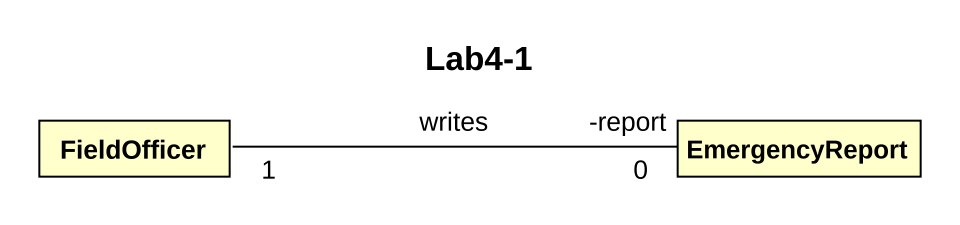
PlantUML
@startuml
title Lab4-1
hide circle
hide empty members
class FieldOfficer
class EmergencyReport
FieldOfficer "1" -right- "-report\n0" EmergencyReport : writes
@enduml
